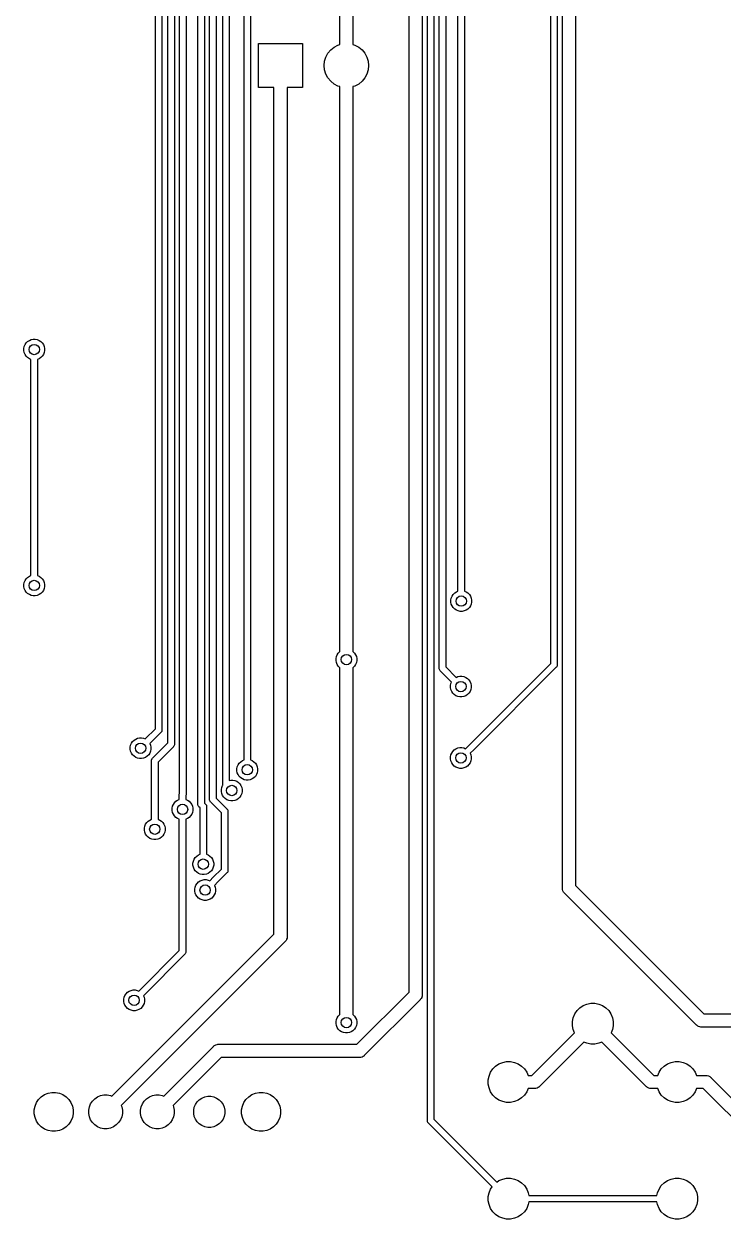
# Model space of a CAD drawing. Extents: x 0.3 to 11, y -13.3 to 4.6.
# Drawn here: x 5.21 to 6.272, y -5.855 to -4.04 of the extents above; entities that cross this region are included whole.
import ezdxf

# ---------------------------------------------------------------- set-up
doc = ezdxf.new("R2010")
doc.units = 0
doc.header["$MEASUREMENT"] = 0
doc.layers.add('BLACK', color=7, linetype='CONTINUOUS')

msp = doc.modelspace()

# ---------------------------------------------------------------- linework, layer by layer
at = {"layer": 'BLACK', "linetype": 'CONTINUOUS'}
for p, q in [((5.54413, -5.1498), (5.54413, -2.88096)), ((5.55413, -2.87914), (5.55413, -5.15735)), ((5.79476, -5.50999), (5.79476, -2.87486)), ((5.81476, -2.87851), (5.81476, -5.51364)), ((5.51177, -5.19483), (5.51177, -2.9901)), ((5.52177, -2.98828), (5.52177, -5.18852)), ((5.82264, -5.70495), (5.82264, -3.05174)), ((5.83264, -3.05357), (5.83264, -5.70312)), ((6.02784, -5.35191), (6.02784, -3.11324)), ((6.04784, -3.10959), (6.04784, -5.34826)), ((5.68961, -4.07121), (5.68961, -3.24745)), ((5.70961, -3.2438), (5.70961, -4.07121)), ((5.84051, -5.0181), (5.84051, -3.23387)), ((5.85051, -3.23569), (5.85051, -5.01627)), ((5.4919, -5.21752), (5.4919, -3.27023)), ((5.5019, -3.26841), (5.5019, -5.2157)), ((5.86913, -4.89362), (5.86913, -3.30525)), ((5.87913, -3.30707), (5.87913, -4.90117)), ((5.47403, -5.22473), (5.47403, -3.35236)), ((5.48403, -3.35054), (5.48403, -5.2229)), ((5.44634, -5.20787), (5.44634, -3.42467)), ((5.45634, -3.42284), (5.45634, -5.20937)), ((5.42846, -5.13163), (5.42846, -3.50679)), ((5.43846, -3.50497), (5.43846, -5.13345)), ((5.40957, -5.11013), (5.40957, -3.5879)), ((5.41957, -3.58607), (5.41957, -5.11195)), ((6.00996, -5.01096), (6.00996, -3.88829)), ((6.01996, -3.88647), (6.01996, -5.01278)), ((5.56614, -4.13661), (5.56614, -4.06969)), ((5.56614, -4.06969), (5.63307, -4.06969)), ((5.63307, -4.06969), (5.63307, -4.13661)), ((5.67165, -4.08447), (5.67583, -4.07937)), ((5.67583, -4.07937), (5.68092, -4.07519)), ((5.68092, -4.07519), (5.68674, -4.07208)), ((5.68674, -4.07208), (5.68961, -4.07121)), ((5.70961, -4.07121), (5.71247, -4.07208)), ((5.71247, -4.07208), (5.71829, -4.07519)), ((5.71829, -4.07519), (5.72338, -4.07937)), ((5.72338, -4.07937), (5.72757, -4.08447)), ((5.66598, -4.10315), (5.66663, -4.09659)), ((5.66663, -4.09659), (5.66854, -4.09028)), ((5.66854, -4.09028), (5.67165, -4.08447)), ((5.72757, -4.08447), (5.73067, -4.09028)), ((5.73067, -4.09028), (5.73259, -4.09659)), ((5.73259, -4.09659), (5.73323, -4.10315)), ((5.66663, -4.10971), (5.66598, -4.10315)), ((5.66854, -4.11602), (5.66663, -4.10971)), ((5.67165, -4.12183), (5.66854, -4.11602)), ((5.73067, -4.11602), (5.72757, -4.12183)), ((5.73259, -4.10971), (5.73067, -4.11602)), ((5.73323, -4.10315), (5.73259, -4.10971)), ((5.58961, -4.13661), (5.56614, -4.13661)), ((5.58961, -5.42184), (5.58961, -4.13661)), ((5.63307, -4.13661), (5.60961, -4.13661)), ((5.60961, -4.13661), (5.60961, -5.42549)), ((5.67583, -4.12693), (5.67165, -4.12183)), ((5.68092, -4.13111), (5.67583, -4.12693)), ((5.68674, -4.13422), (5.68092, -4.13111)), ((5.68961, -4.13509), (5.68674, -4.13422)), ((5.68961, -4.14998), (5.68961, -4.13509)), ((5.71247, -4.13422), (5.70961, -4.13509)), ((5.70961, -4.13509), (5.70961, -4.99286)), ((5.71829, -4.13111), (5.71247, -4.13422)), ((5.72338, -4.12693), (5.71829, -4.13111)), ((5.72757, -4.12183), (5.72338, -4.12693)), ((5.68961, -4.99286), (5.68961, -4.14998)), ((5.68961, -4.14998), (5.68961, -4.14998)), ((5.221, -4.51911), (5.22404, -4.5185)), ((5.22404, -4.5185), (5.22714, -4.5185)), ((5.22714, -4.5185), (5.23018, -4.51911)), ((5.20984, -4.5327), (5.21045, -4.52966)), ((5.20984, -4.5358), (5.20984, -4.5327)), ((5.21045, -4.53885), (5.20984, -4.5358)), ((5.21045, -4.52966), (5.21163, -4.52679)), ((5.21163, -4.52679), (5.21336, -4.52421)), ((5.21336, -4.52421), (5.21555, -4.52202)), ((5.21555, -4.52202), (5.21813, -4.5203)), ((5.21813, -4.5203), (5.221, -4.51911)), ((5.23018, -4.51911), (5.23305, -4.5203)), ((5.23305, -4.5203), (5.23563, -4.52202)), ((5.23563, -4.52202), (5.23782, -4.52421)), ((5.23782, -4.52421), (5.23955, -4.52679)), ((5.23955, -4.52679), (5.24073, -4.52966)), ((5.24073, -4.52966), (5.24134, -4.5327)), ((5.24134, -4.5358), (5.24073, -4.53885)), ((5.24134, -4.5327), (5.24134, -4.5358)), ((5.21163, -4.54171), (5.21045, -4.53885)), ((5.21336, -4.54429), (5.21163, -4.54171)), ((5.21555, -4.54648), (5.21336, -4.54429)), ((5.21813, -4.54821), (5.21555, -4.54648)), ((5.22059, -4.54923), (5.21813, -4.54821)), ((5.22059, -4.55628), (5.22059, -4.54923)), ((5.23305, -4.54821), (5.23059, -4.54923)), ((5.23059, -4.54923), (5.23059, -4.87755)), ((5.23563, -4.54648), (5.23305, -4.54821)), ((5.23782, -4.54429), (5.23563, -4.54648)), ((5.23955, -4.54171), (5.23782, -4.54429)), ((5.24073, -4.53885), (5.23955, -4.54171)), ((5.22059, -4.87755), (5.22059, -4.55628)), ((5.22059, -4.55628), (5.22059, -4.55628)), ((5.21336, -4.88248), (5.21555, -4.88029)), ((5.21555, -4.88029), (5.21813, -4.87856)), ((5.21813, -4.87856), (5.22059, -4.87755)), ((5.23059, -4.87755), (5.23305, -4.87856)), ((5.23305, -4.87856), (5.23563, -4.88029)), ((5.23563, -4.88029), (5.23782, -4.88248)), ((5.20984, -4.89097), (5.21045, -4.88793)), ((5.20984, -4.89407), (5.20984, -4.89097)), ((5.21045, -4.89711), (5.20984, -4.89407)), ((5.21045, -4.88793), (5.21163, -4.88506)), ((5.21163, -4.89998), (5.21045, -4.89711)), ((5.21163, -4.88506), (5.21336, -4.88248)), ((5.21336, -4.90256), (5.21163, -4.89998)), ((5.23782, -4.88248), (5.23955, -4.88506)), ((5.23955, -4.89998), (5.23782, -4.90256)), ((5.23955, -4.88506), (5.24073, -4.88793)), ((5.24073, -4.89711), (5.23955, -4.89998)), ((5.24073, -4.88793), (5.24134, -4.89097)), ((5.24134, -4.89407), (5.24073, -4.89711)), ((5.24134, -4.89097), (5.24134, -4.89407)), ((5.86913, -4.89363), (5.86913, -4.89362)), ((5.86913, -4.90117), (5.86913, -4.89363)), ((5.21555, -4.90475), (5.21336, -4.90256)), ((5.21813, -4.90648), (5.21555, -4.90475)), ((5.221, -4.90766), (5.21813, -4.90648)), ((5.22404, -4.90827), (5.221, -4.90766)), ((5.22714, -4.90827), (5.22404, -4.90827)), ((5.23018, -4.90766), (5.22714, -4.90827)), ((5.23305, -4.90648), (5.23018, -4.90766)), ((5.23563, -4.90475), (5.23305, -4.90648)), ((5.23782, -4.90256), (5.23563, -4.90475)), ((5.85839, -4.91459), (5.85899, -4.91155)), ((5.85839, -4.91769), (5.85839, -4.91459)), ((5.85899, -4.92074), (5.85839, -4.91769)), ((5.85899, -4.91155), (5.86018, -4.90868)), ((5.86018, -4.90868), (5.8619, -4.9061)), ((5.8619, -4.9061), (5.86409, -4.90391)), ((5.86409, -4.90391), (5.86667, -4.90219)), ((5.86667, -4.90219), (5.86913, -4.90117)), ((5.87913, -4.90117), (5.88159, -4.90219)), ((5.88159, -4.90219), (5.88417, -4.90391)), ((5.88417, -4.90391), (5.88637, -4.9061)), ((5.88637, -4.9061), (5.88809, -4.90868)), ((5.88809, -4.90868), (5.88928, -4.91155)), ((5.88928, -4.91155), (5.88988, -4.91459)), ((5.88988, -4.91769), (5.88928, -4.92074)), ((5.88988, -4.91459), (5.88988, -4.91769)), ((5.86018, -4.9236), (5.85899, -4.92074)), ((5.8619, -4.92618), (5.86018, -4.9236)), ((5.86409, -4.92837), (5.8619, -4.92618)), ((5.86667, -4.9301), (5.86409, -4.92837)), ((5.86954, -4.93128), (5.86667, -4.9301)), ((5.87258, -4.93189), (5.86954, -4.93128)), ((5.87568, -4.93189), (5.87258, -4.93189)), ((5.87873, -4.93128), (5.87568, -4.93189)), ((5.88159, -4.9301), (5.87873, -4.93128)), ((5.88417, -4.92837), (5.88159, -4.9301)), ((5.88637, -4.92618), (5.88417, -4.92837)), ((5.88809, -4.9236), (5.88637, -4.92618)), ((5.88928, -4.92074), (5.88809, -4.9236)), ((5.68386, -5.00357), (5.68446, -5.00052)), ((5.68386, -5.00667), (5.68386, -5.00357)), ((5.68446, -5.00971), (5.68386, -5.00667)), ((5.68446, -5.00052), (5.68565, -4.99766)), ((5.68565, -4.99766), (5.68737, -4.99508)), ((5.68737, -4.99508), (5.68957, -4.99289)), ((5.68957, -4.99289), (5.68961, -4.99286)), ((5.70961, -4.99286), (5.70965, -4.99289)), ((5.70965, -4.99289), (5.71184, -4.99508)), ((5.71184, -4.99508), (5.71356, -4.99766)), ((5.71356, -4.99766), (5.71475, -5.00052)), ((5.71475, -5.00052), (5.71535, -5.00357)), ((5.71535, -5.00667), (5.71475, -5.00971)), ((5.71535, -5.00357), (5.71535, -5.00667)), ((5.68565, -5.01258), (5.68446, -5.00971)), ((5.68737, -5.01516), (5.68565, -5.01258)), ((5.68957, -5.01735), (5.68737, -5.01516)), ((5.68961, -5.01738), (5.68957, -5.01735)), ((5.68961, -5.54404), (5.68961, -5.01738)), ((5.70965, -5.01735), (5.70961, -5.01738)), ((5.70961, -5.01738), (5.70961, -5.54404)), ((5.71184, -5.01516), (5.70965, -5.01735)), ((5.71356, -5.01258), (5.71184, -5.01516)), ((5.71475, -5.00971), (5.71356, -5.01258)), ((5.84049, -5.01835), (5.84051, -5.0181)), ((5.84058, -5.01933), (5.84049, -5.01835)), ((5.84087, -5.02027), (5.84058, -5.01933)), ((5.84133, -5.02114), (5.84087, -5.02027)), ((5.84196, -5.0219), (5.84133, -5.02114)), ((5.84133, -5.02114), (5.84133, -5.02114)), ((5.84215, -5.02206), (5.84196, -5.0219)), ((5.85933, -5.03923), (5.84215, -5.02206)), ((5.85051, -5.01627), (5.86627, -5.03203)), ((5.88593, -5.13499), (6.00996, -5.01096)), ((6.01832, -5.01674), (5.893, -5.14206)), ((6.01851, -5.01658), (6.01832, -5.01674)), ((6.01914, -5.01582), (6.01851, -5.01658)), ((6.0196, -5.01495), (6.01914, -5.01582)), ((6.01989, -5.01401), (6.0196, -5.01495)), ((6.01996, -5.01328), (6.01989, -5.01401)), ((6.01996, -5.01278), (6.01998, -5.01303)), ((6.01998, -5.01303), (6.01996, -5.01328)), ((6.01996, -5.01328), (6.01996, -5.01328)), ((5.8578, -5.04451), (5.8584, -5.04147)), ((5.8578, -5.04761), (5.8578, -5.04451)), ((5.8584, -5.04147), (5.85933, -5.03923)), ((5.86627, -5.03203), (5.86895, -5.03092)), ((5.86895, -5.03092), (5.87199, -5.03031)), ((5.87199, -5.03031), (5.8751, -5.03031)), ((5.8751, -5.03031), (5.87814, -5.03092)), ((5.87814, -5.03092), (5.881, -5.03211)), ((5.881, -5.03211), (5.88358, -5.03383)), ((5.88358, -5.03383), (5.88578, -5.03602)), ((5.88578, -5.03602), (5.8875, -5.0386)), ((5.8875, -5.0386), (5.88869, -5.04147)), ((5.88869, -5.04147), (5.88929, -5.04451)), ((5.88929, -5.04451), (5.88929, -5.04761)), ((5.8584, -5.05066), (5.8578, -5.04761)), ((5.85959, -5.05352), (5.8584, -5.05066)), ((5.86131, -5.0561), (5.85959, -5.05352)), ((5.86351, -5.0583), (5.86131, -5.0561)), ((5.86608, -5.06002), (5.86351, -5.0583)), ((5.86895, -5.06121), (5.86608, -5.06002)), ((5.87199, -5.06181), (5.86895, -5.06121)), ((5.8751, -5.06181), (5.87199, -5.06181)), ((5.87814, -5.06121), (5.8751, -5.06181)), ((5.881, -5.06002), (5.87814, -5.06121)), ((5.88358, -5.0583), (5.881, -5.06002)), ((5.88578, -5.0561), (5.88358, -5.0583)), ((5.8875, -5.05352), (5.88578, -5.0561)), ((5.88869, -5.05066), (5.8875, -5.05352)), ((5.88929, -5.04761), (5.88869, -5.05066)), ((5.39417, -5.12552), (5.40957, -5.11013)), ((5.41793, -5.11591), (5.40125, -5.13259)), ((5.41812, -5.11575), (5.41793, -5.11591)), ((5.41874, -5.11499), (5.41812, -5.11575)), ((5.41921, -5.11412), (5.41874, -5.11499)), ((5.41949, -5.11318), (5.41921, -5.11412)), ((5.41957, -5.11245), (5.41949, -5.11318)), ((5.41957, -5.11195), (5.41959, -5.1122)), ((5.41959, -5.1122), (5.41957, -5.11245)), ((5.41957, -5.11245), (5.41957, -5.11245)), ((5.37137, -5.13809), (5.37198, -5.13505)), ((5.37198, -5.13505), (5.37317, -5.13219)), ((5.37317, -5.13219), (5.37489, -5.12961)), ((5.37489, -5.12961), (5.37708, -5.12741)), ((5.37708, -5.12741), (5.37966, -5.12569)), ((5.37966, -5.12569), (5.38253, -5.1245)), ((5.38253, -5.1245), (5.38557, -5.1239)), ((5.38557, -5.1239), (5.38867, -5.1239)), ((5.38867, -5.1239), (5.39171, -5.1245)), ((5.39171, -5.1245), (5.39417, -5.12552)), ((5.40125, -5.13259), (5.40226, -5.13505)), ((5.40226, -5.13505), (5.40287, -5.13809)), ((5.4053, -5.15479), (5.42846, -5.13163)), ((5.4381, -5.13562), (5.43764, -5.13649)), ((5.43839, -5.13468), (5.4381, -5.13562)), ((5.43846, -5.13394), (5.43839, -5.13468)), ((5.43846, -5.13345), (5.43849, -5.1337)), ((5.43849, -5.1337), (5.43846, -5.13394)), ((5.43846, -5.13394), (5.43846, -5.13394)), ((5.8806, -5.14032), (5.88593, -5.13499)), ((5.88593, -5.13499), (5.88593, -5.13499)), ((5.37137, -5.1412), (5.37137, -5.13809)), ((5.37198, -5.14424), (5.37137, -5.1412)), ((5.37317, -5.14711), (5.37198, -5.14424)), ((5.37489, -5.14968), (5.37317, -5.14711)), ((5.37708, -5.15188), (5.37489, -5.14968)), ((5.37966, -5.1536), (5.37708, -5.15188)), ((5.38253, -5.15479), (5.37966, -5.1536)), ((5.39458, -5.1536), (5.39171, -5.15479)), ((5.39716, -5.15188), (5.39458, -5.1536)), ((5.39935, -5.14968), (5.39716, -5.15188)), ((5.40108, -5.14711), (5.39935, -5.14968)), ((5.40226, -5.14424), (5.40108, -5.14711)), ((5.40287, -5.1412), (5.40226, -5.14424)), ((5.40287, -5.13809), (5.40287, -5.1412)), ((5.43682, -5.13741), (5.41366, -5.16057)), ((5.43702, -5.13725), (5.43682, -5.13741)), ((5.43764, -5.13649), (5.43702, -5.13725)), ((5.54413, -5.15735), (5.54413, -5.1498)), ((5.54413, -5.1498), (5.54413, -5.1498)), ((5.8578, -5.1529), (5.8584, -5.14985)), ((5.8578, -5.156), (5.8578, -5.1529)), ((5.8584, -5.14985), (5.85959, -5.14699)), ((5.85959, -5.14699), (5.86131, -5.14441)), ((5.86131, -5.14441), (5.86351, -5.14221)), ((5.86351, -5.14221), (5.86608, -5.14049)), ((5.86608, -5.14049), (5.86895, -5.1393)), ((5.86895, -5.1393), (5.87199, -5.1387)), ((5.87199, -5.1387), (5.8751, -5.1387)), ((5.8751, -5.1387), (5.87814, -5.1393)), ((5.87814, -5.1393), (5.8806, -5.14032)), ((5.893, -5.14206), (5.88767, -5.14739)), ((5.88767, -5.14739), (5.88869, -5.14985)), ((5.88869, -5.14985), (5.88929, -5.1529)), ((5.88929, -5.1529), (5.88929, -5.156)), ((5.893, -5.14206), (5.893, -5.14206)), ((5.38557, -5.15539), (5.38253, -5.15479)), ((5.38867, -5.15539), (5.38557, -5.15539)), ((5.39171, -5.15479), (5.38867, -5.15539)), ((5.40364, -5.1585), (5.40373, -5.15752)), ((5.40366, -5.15874), (5.40364, -5.1585)), ((5.40366, -5.24008), (5.40366, -5.15874)), ((5.40373, -5.15752), (5.40402, -5.15658)), ((5.40402, -5.15658), (5.40433, -5.156)), ((5.40433, -5.156), (5.40448, -5.15571)), ((5.40448, -5.15571), (5.40511, -5.15495)), ((5.40511, -5.15495), (5.4053, -5.15479)), ((5.41366, -5.16057), (5.41366, -5.24762)), ((5.53338, -5.17077), (5.53399, -5.16773)), ((5.53338, -5.17387), (5.53338, -5.17077)), ((5.53399, -5.16773), (5.53517, -5.16486)), ((5.53517, -5.16486), (5.5369, -5.16228)), ((5.5369, -5.16228), (5.53909, -5.16009)), ((5.53909, -5.16009), (5.54167, -5.15837)), ((5.54167, -5.15837), (5.54413, -5.15735)), ((5.55413, -5.15735), (5.55659, -5.15837)), ((5.55659, -5.15837), (5.55917, -5.16009)), ((5.55917, -5.16009), (5.56136, -5.16228)), ((5.56136, -5.16228), (5.56308, -5.16486)), ((5.56308, -5.16486), (5.56427, -5.16773)), ((5.56427, -5.16773), (5.56488, -5.17077)), ((5.56488, -5.17077), (5.56488, -5.17387)), ((5.8584, -5.15904), (5.8578, -5.156)), ((5.85959, -5.16191), (5.8584, -5.15904)), ((5.86131, -5.16449), (5.85959, -5.16191)), ((5.86351, -5.16668), (5.86131, -5.16449)), ((5.86608, -5.1684), (5.86351, -5.16668)), ((5.86895, -5.16959), (5.86608, -5.1684)), ((5.87199, -5.17019), (5.86895, -5.16959)), ((5.8751, -5.17019), (5.87199, -5.17019)), ((5.87814, -5.16959), (5.8751, -5.17019)), ((5.881, -5.1684), (5.87814, -5.16959)), ((5.88358, -5.16668), (5.881, -5.1684)), ((5.88578, -5.16449), (5.88358, -5.16668)), ((5.8875, -5.16191), (5.88578, -5.16449)), ((5.88869, -5.15904), (5.8875, -5.16191)), ((5.88929, -5.156), (5.88869, -5.15904)), ((5.52177, -5.18852), (5.52397, -5.18808)), ((5.52397, -5.18808), (5.52708, -5.18808)), ((5.52708, -5.18808), (5.53012, -5.18869)), ((5.53012, -5.18869), (5.53299, -5.18988)), ((5.53299, -5.18988), (5.53556, -5.1916)), ((5.53399, -5.17691), (5.53338, -5.17387)), ((5.53517, -5.17978), (5.53399, -5.17691)), ((5.5369, -5.18236), (5.53517, -5.17978)), ((5.53909, -5.18455), (5.5369, -5.18236)), ((5.54167, -5.18628), (5.53909, -5.18455)), ((5.54453, -5.18746), (5.54167, -5.18628)), ((5.54758, -5.18807), (5.54453, -5.18746)), ((5.55068, -5.18807), (5.54758, -5.18807)), ((5.55372, -5.18746), (5.55068, -5.18807)), ((5.55659, -5.18628), (5.55372, -5.18746)), ((5.55917, -5.18455), (5.55659, -5.18628)), ((5.56136, -5.18236), (5.55917, -5.18455)), ((5.56308, -5.17978), (5.56136, -5.18236)), ((5.56427, -5.17691), (5.56308, -5.17978)), ((5.56488, -5.17387), (5.56427, -5.17691)), ((5.44584, -5.2092), (5.44613, -5.20826)), ((5.44613, -5.20826), (5.44634, -5.20787)), ((5.44613, -5.20826), (5.44613, -5.20826)), ((5.50978, -5.20228), (5.51038, -5.19924)), ((5.50978, -5.20538), (5.50978, -5.20228)), ((5.51038, -5.20843), (5.50978, -5.20538)), ((5.51038, -5.19924), (5.51157, -5.19637)), ((5.51157, -5.21129), (5.51038, -5.20843)), ((5.51157, -5.19637), (5.51184, -5.19598)), ((5.51175, -5.19508), (5.51177, -5.19483)), ((5.51184, -5.19598), (5.51175, -5.19508)), ((5.53556, -5.1916), (5.53776, -5.19379)), ((5.53776, -5.19379), (5.53948, -5.19637)), ((5.53948, -5.19637), (5.54067, -5.19924)), ((5.54067, -5.20843), (5.53948, -5.21129)), ((5.54067, -5.19924), (5.54127, -5.20228)), ((5.54127, -5.20538), (5.54067, -5.20843)), ((5.54127, -5.20228), (5.54127, -5.20538)), ((5.43563, -5.22786), (5.43681, -5.225)), ((5.43681, -5.225), (5.43854, -5.22242)), ((5.43854, -5.22242), (5.44073, -5.22022)), ((5.44073, -5.22022), (5.44331, -5.2185)), ((5.44331, -5.2185), (5.44577, -5.21748)), ((5.44574, -5.21018), (5.44584, -5.2092)), ((5.44577, -5.21043), (5.44574, -5.21018)), ((5.44577, -5.21748), (5.44577, -5.21043)), ((5.45598, -5.21154), (5.45577, -5.21193)), ((5.45577, -5.21193), (5.45577, -5.21748)), ((5.45577, -5.21748), (5.45823, -5.2185)), ((5.45626, -5.2106), (5.45598, -5.21154)), ((5.45634, -5.20986), (5.45626, -5.2106)), ((5.45634, -5.20937), (5.45636, -5.20962)), ((5.45636, -5.20962), (5.45634, -5.20986)), ((5.45823, -5.2185), (5.46081, -5.22022)), ((5.46081, -5.22022), (5.463, -5.22242)), ((5.463, -5.22242), (5.46472, -5.225)), ((5.46472, -5.225), (5.46591, -5.22786)), ((5.47401, -5.22497), (5.47403, -5.22473)), ((5.4741, -5.22596), (5.47401, -5.22497)), ((5.47439, -5.2269), (5.4741, -5.22596)), ((5.48403, -5.2229), (5.48569, -5.22457)), ((5.48569, -5.22457), (5.48588, -5.22472)), ((5.48588, -5.22472), (5.48651, -5.22549)), ((5.48651, -5.22549), (5.48697, -5.22635)), ((5.48697, -5.22635), (5.48726, -5.2273)), ((5.49188, -5.21777), (5.4919, -5.21752)), ((5.49198, -5.21875), (5.49188, -5.21777)), ((5.49226, -5.21969), (5.49198, -5.21875)), ((5.49255, -5.22022), (5.49226, -5.21969)), ((5.49273, -5.22056), (5.49255, -5.22022)), ((5.49335, -5.22132), (5.49273, -5.22056)), ((5.49354, -5.22148), (5.49335, -5.22132)), ((5.50973, -5.23767), (5.49354, -5.22148)), ((5.5019, -5.2157), (5.5181, -5.23189)), ((5.51329, -5.21387), (5.51157, -5.21129)), ((5.51549, -5.21606), (5.51329, -5.21387)), ((5.51807, -5.21779), (5.51549, -5.21606)), ((5.52093, -5.21898), (5.51807, -5.21779)), ((5.52397, -5.21958), (5.52093, -5.21898)), ((5.52708, -5.21958), (5.52397, -5.21958)), ((5.53012, -5.21898), (5.52708, -5.21958)), ((5.53299, -5.21779), (5.53012, -5.21898)), ((5.53556, -5.21606), (5.53299, -5.21779)), ((5.53776, -5.21387), (5.53556, -5.21606)), ((5.53948, -5.21129), (5.53776, -5.21387)), ((5.40366, -5.24762), (5.40366, -5.24008)), ((5.40366, -5.24008), (5.40366, -5.24008)), ((5.43502, -5.2309), (5.43563, -5.22786)), ((5.43502, -5.23401), (5.43502, -5.2309)), ((5.43563, -5.23705), (5.43502, -5.23401)), ((5.43681, -5.23991), (5.43563, -5.23705)), ((5.43854, -5.24249), (5.43681, -5.23991)), ((5.44073, -5.24469), (5.43854, -5.24249)), ((5.44331, -5.24641), (5.44073, -5.24469)), ((5.46081, -5.24469), (5.45823, -5.24641)), ((5.463, -5.24249), (5.46081, -5.24469)), ((5.46472, -5.23991), (5.463, -5.24249)), ((5.46591, -5.23705), (5.46472, -5.23991)), ((5.46591, -5.22786), (5.46652, -5.2309)), ((5.46652, -5.23401), (5.46591, -5.23705)), ((5.46652, -5.2309), (5.46652, -5.23401)), ((5.47485, -5.22777), (5.47439, -5.2269)), ((5.47548, -5.22853), (5.47485, -5.22777)), ((5.47485, -5.22777), (5.47485, -5.22777)), ((5.47567, -5.22868), (5.47548, -5.22853)), ((5.47733, -5.23035), (5.47567, -5.22868)), ((5.47733, -5.29317), (5.47733, -5.23035)), ((5.48726, -5.2273), (5.48728, -5.22753)), ((5.48728, -5.22753), (5.48736, -5.22828)), ((5.48736, -5.22828), (5.48733, -5.22852)), ((5.48733, -5.22852), (5.48733, -5.30071)), ((5.50973, -5.32324), (5.50973, -5.23767)), ((5.5181, -5.23189), (5.51829, -5.23205)), ((5.51829, -5.23205), (5.51882, -5.2327)), ((5.51882, -5.2327), (5.51891, -5.23281)), ((5.51891, -5.23281), (5.51938, -5.23368)), ((5.51938, -5.23368), (5.51966, -5.23462)), ((5.51966, -5.23462), (5.51976, -5.2356)), ((5.51976, -5.2356), (5.51973, -5.23584)), ((5.51973, -5.23584), (5.51973, -5.32507)), ((5.39291, -5.26105), (5.39352, -5.258)), ((5.39291, -5.26415), (5.39291, -5.26105)), ((5.39352, -5.258), (5.39471, -5.25514)), ((5.39471, -5.25514), (5.39643, -5.25256)), ((5.39643, -5.25256), (5.39862, -5.25037)), ((5.39862, -5.25037), (5.4012, -5.24864)), ((5.4012, -5.24864), (5.40366, -5.24762)), ((5.41366, -5.24762), (5.41612, -5.24864)), ((5.41612, -5.24864), (5.4187, -5.25037)), ((5.4187, -5.25037), (5.42089, -5.25256)), ((5.42089, -5.25256), (5.42262, -5.25514)), ((5.42262, -5.25514), (5.4238, -5.258)), ((5.4238, -5.258), (5.42441, -5.26105)), ((5.42441, -5.26105), (5.42441, -5.26415)), ((5.44577, -5.24743), (5.44331, -5.24641)), ((5.44577, -5.25497), (5.44577, -5.24743)), ((5.44577, -5.44677), (5.44577, -5.25497)), ((5.44577, -5.25497), (5.44577, -5.25497)), ((5.45823, -5.24641), (5.45577, -5.24743)), ((5.45577, -5.24743), (5.45577, -5.44859)), ((5.39352, -5.26719), (5.39291, -5.26415)), ((5.39471, -5.27006), (5.39352, -5.26719)), ((5.39643, -5.27264), (5.39471, -5.27006)), ((5.39862, -5.27483), (5.39643, -5.27264)), ((5.4012, -5.27655), (5.39862, -5.27483)), ((5.40407, -5.27774), (5.4012, -5.27655)), ((5.40711, -5.27835), (5.40407, -5.27774)), ((5.41021, -5.27835), (5.40711, -5.27835)), ((5.41325, -5.27774), (5.41021, -5.27835)), ((5.41612, -5.27655), (5.41325, -5.27774)), ((5.4187, -5.27483), (5.41612, -5.27655)), ((5.42089, -5.27264), (5.4187, -5.27483)), ((5.42262, -5.27006), (5.42089, -5.27264)), ((5.4238, -5.26719), (5.42262, -5.27006)), ((5.42441, -5.26415), (5.4238, -5.26719)), ((5.47733, -5.30071), (5.47733, -5.29317)), ((5.47733, -5.29317), (5.47733, -5.29317)), ((5.46658, -5.31414), (5.46719, -5.31109)), ((5.46658, -5.31724), (5.46658, -5.31414)), ((5.46719, -5.32028), (5.46658, -5.31724)), ((5.46719, -5.31109), (5.46838, -5.30823)), ((5.46838, -5.30823), (5.4701, -5.30565)), ((5.4701, -5.30565), (5.47229, -5.30345)), ((5.47229, -5.30345), (5.47487, -5.30173)), ((5.47487, -5.30173), (5.47733, -5.30071)), ((5.48733, -5.30071), (5.48979, -5.30173)), ((5.48979, -5.30173), (5.49237, -5.30345)), ((5.49237, -5.30345), (5.49456, -5.30565)), ((5.49456, -5.30565), (5.49629, -5.30823)), ((5.49629, -5.30823), (5.49747, -5.31109)), ((5.49747, -5.31109), (5.49808, -5.31414)), ((5.49808, -5.31724), (5.49747, -5.32028)), ((5.49808, -5.31414), (5.49808, -5.31724)), ((5.46838, -5.32315), (5.46719, -5.32028)), ((5.4701, -5.32573), (5.46838, -5.32315)), ((5.47229, -5.32792), (5.4701, -5.32573)), ((5.47487, -5.32964), (5.47229, -5.32792)), ((5.47774, -5.33083), (5.47487, -5.32964)), ((5.48078, -5.33143), (5.47774, -5.33083)), ((5.48388, -5.33143), (5.48078, -5.33143)), ((5.48693, -5.33083), (5.48388, -5.33143)), ((5.48979, -5.32964), (5.48693, -5.33083)), ((5.49237, -5.32792), (5.48979, -5.32964)), ((5.49214, -5.34084), (5.49747, -5.3355)), ((5.49456, -5.32573), (5.49237, -5.32792)), ((5.49629, -5.32315), (5.49456, -5.32573)), ((5.49747, -5.32028), (5.49629, -5.32315)), ((5.49747, -5.3355), (5.50973, -5.32324)), ((5.49747, -5.3355), (5.49747, -5.3355)), ((5.5181, -5.32902), (5.50454, -5.34257)), ((5.51829, -5.32887), (5.5181, -5.32902)), ((5.51891, -5.3281), (5.51829, -5.32887)), ((5.51938, -5.32724), (5.51891, -5.3281)), ((5.51966, -5.32629), (5.51938, -5.32724)), ((5.51973, -5.32556), (5.51966, -5.32629)), ((5.51973, -5.32507), (5.51976, -5.32531)), ((5.51976, -5.32531), (5.51973, -5.32556)), ((5.46934, -5.35341), (5.46994, -5.35037)), ((5.46934, -5.35651), (5.46934, -5.35341)), ((5.46994, -5.35037), (5.47113, -5.3475)), ((5.47113, -5.3475), (5.47285, -5.34492)), ((5.47285, -5.34492), (5.47505, -5.34273)), ((5.47505, -5.34273), (5.47763, -5.341)), ((5.47763, -5.341), (5.48049, -5.33982)), ((5.48049, -5.33982), (5.48354, -5.33921)), ((5.48354, -5.33921), (5.48664, -5.33921)), ((5.48664, -5.33921), (5.48968, -5.33982)), ((5.48968, -5.33982), (5.49214, -5.34084)), ((5.50454, -5.34257), (5.49921, -5.34791)), ((5.49921, -5.34791), (5.50023, -5.35037)), ((5.50023, -5.35037), (5.50083, -5.35341)), ((5.50083, -5.35341), (5.50083, -5.35651)), ((5.50454, -5.34257), (5.50454, -5.34257)), ((6.02779, -5.3524), (6.02784, -5.35191)), ((6.02784, -5.35289), (6.02779, -5.3524)), ((6.02789, -5.35341), (6.02784, -5.35289)), ((6.02784, -5.35289), (6.02784, -5.35289)), ((6.02798, -5.35436), (6.02789, -5.35341)), ((6.04784, -5.34826), (6.24255, -5.54297)), ((5.46994, -5.35955), (5.46934, -5.35651)), ((5.47113, -5.36242), (5.46994, -5.35955)), ((5.47285, -5.365), (5.47113, -5.36242)), ((5.47505, -5.36719), (5.47285, -5.365)), ((5.47763, -5.36892), (5.47505, -5.36719)), ((5.48049, -5.3701), (5.47763, -5.36892)), ((5.48354, -5.37071), (5.48049, -5.3701)), ((5.48664, -5.37071), (5.48354, -5.37071)), ((5.48968, -5.3701), (5.48664, -5.37071)), ((5.49255, -5.36892), (5.48968, -5.3701)), ((5.49513, -5.36719), (5.49255, -5.36892)), ((5.49732, -5.365), (5.49513, -5.36719)), ((5.49904, -5.36242), (5.49732, -5.365)), ((5.50023, -5.35955), (5.49904, -5.36242)), ((5.50083, -5.35651), (5.50023, -5.35955)), ((6.02855, -5.35625), (6.02798, -5.35436)), ((6.02948, -5.35798), (6.02855, -5.35625)), ((6.03042, -5.35913), (6.02948, -5.35798)), ((6.03073, -5.35951), (6.03042, -5.35913)), ((6.03042, -5.35913), (6.03042, -5.35913)), ((6.03111, -5.35982), (6.03073, -5.35951)), ((6.23099, -5.55969), (6.03111, -5.35982)), ((5.34344, -5.668), (5.58961, -5.42184)), ((5.60961, -5.42549), (5.60965, -5.42598)), ((5.60965, -5.42598), (5.60961, -5.42647)), ((5.60633, -5.4334), (5.35759, -5.68215)), ((5.60671, -5.43309), (5.60633, -5.4334)), ((5.60702, -5.43271), (5.60671, -5.43309)), ((5.60796, -5.43157), (5.60702, -5.43271)), ((5.60702, -5.43271), (5.60702, -5.43271)), ((5.60857, -5.43043), (5.60796, -5.43157)), ((5.60889, -5.42983), (5.60857, -5.43043)), ((5.60946, -5.42794), (5.60889, -5.42983)), ((5.60961, -5.42648), (5.60946, -5.42794)), ((5.60961, -5.42647), (5.60961, -5.42648)), ((5.38422, -5.50832), (5.44577, -5.44677)), ((5.45413, -5.45255), (5.39129, -5.51539)), ((5.45432, -5.45239), (5.45413, -5.45255)), ((5.45495, -5.45163), (5.45432, -5.45239)), ((5.45541, -5.45076), (5.45495, -5.45163)), ((5.4557, -5.44982), (5.45541, -5.45076)), ((5.45577, -5.44908), (5.4557, -5.44982)), ((5.45577, -5.44859), (5.45579, -5.44884)), ((5.45579, -5.44884), (5.45577, -5.44908)), ((5.45577, -5.44908), (5.45577, -5.44908)), ((5.36202, -5.51785), (5.36321, -5.51498)), ((5.36321, -5.51498), (5.36493, -5.5124)), ((5.36493, -5.5124), (5.36713, -5.51021)), ((5.36713, -5.51021), (5.36971, -5.50849)), ((5.36971, -5.50849), (5.37257, -5.5073)), ((5.37257, -5.5073), (5.37561, -5.50669)), ((5.37561, -5.50669), (5.37872, -5.50669)), ((5.37872, -5.50669), (5.38176, -5.5073)), ((5.38176, -5.5073), (5.38422, -5.50832)), ((5.39129, -5.51539), (5.39231, -5.51785)), ((5.71554, -5.58921), (5.79476, -5.50999)), ((5.81462, -5.5161), (5.81409, -5.51785)), ((5.81476, -5.51463), (5.81462, -5.5161)), ((5.81476, -5.51364), (5.81481, -5.51414)), ((5.81481, -5.51414), (5.81476, -5.51463)), ((5.81476, -5.51463), (5.81476, -5.51463)), ((5.36142, -5.52089), (5.36202, -5.51785)), ((5.36142, -5.52399), (5.36142, -5.52089)), ((5.36202, -5.52703), (5.36142, -5.52399)), ((5.36321, -5.5299), (5.36202, -5.52703)), ((5.36493, -5.53248), (5.36321, -5.5299)), ((5.36713, -5.53467), (5.36493, -5.53248)), ((5.36971, -5.5364), (5.36713, -5.53467)), ((5.3872, -5.53467), (5.38462, -5.5364)), ((5.3894, -5.53248), (5.3872, -5.53467)), ((5.39112, -5.5299), (5.3894, -5.53248)), ((5.39231, -5.52703), (5.39112, -5.5299)), ((5.39231, -5.51785), (5.39291, -5.52089)), ((5.39291, -5.52399), (5.39231, -5.52703)), ((5.39291, -5.52089), (5.39291, -5.52399)), ((5.81149, -5.52155), (5.7271, -5.60594)), ((5.81187, -5.52124), (5.81149, -5.52155)), ((5.81218, -5.52086), (5.81187, -5.52124)), ((5.81312, -5.51972), (5.81218, -5.52086)), ((5.81218, -5.52086), (5.81218, -5.52086)), ((5.81405, -5.51798), (5.81312, -5.51972)), ((5.81409, -5.51785), (5.81405, -5.51798)), ((6.04993, -5.53811), (6.05425, -5.53379)), ((6.05425, -5.53379), (6.05933, -5.5304)), ((6.05933, -5.5304), (6.06497, -5.52806)), ((6.06497, -5.52806), (6.07096, -5.52687)), ((6.07096, -5.52687), (6.07707, -5.52687)), ((6.07707, -5.52687), (6.08306, -5.52806)), ((6.08306, -5.52806), (6.0887, -5.5304)), ((6.0887, -5.5304), (6.09378, -5.53379)), ((6.09378, -5.53379), (6.0981, -5.53811)), ((5.37257, -5.53758), (5.36971, -5.5364)), ((5.37561, -5.53819), (5.37257, -5.53758)), ((5.37872, -5.53819), (5.37561, -5.53819)), ((5.38176, -5.53758), (5.37872, -5.53819)), ((5.38462, -5.5364), (5.38176, -5.53758)), ((5.68386, -5.55475), (5.68446, -5.55171)), ((5.68446, -5.55171), (5.68565, -5.54884)), ((5.68565, -5.54884), (5.68737, -5.54626)), ((5.68737, -5.54626), (5.68957, -5.54407)), ((5.68957, -5.54407), (5.68961, -5.54404)), ((5.70961, -5.54404), (5.70965, -5.54407)), ((5.70965, -5.54407), (5.71184, -5.54626)), ((5.71184, -5.54626), (5.71356, -5.54884)), ((5.71356, -5.54884), (5.71475, -5.55171)), ((5.71475, -5.55171), (5.71535, -5.55475)), ((6.04301, -5.55482), (6.0442, -5.54883)), ((6.0442, -5.54883), (6.04654, -5.54319)), ((6.04654, -5.54319), (6.04993, -5.53811)), ((6.0981, -5.53811), (6.10149, -5.54319)), ((6.10149, -5.54319), (6.10383, -5.54883)), ((6.10383, -5.54883), (6.10502, -5.55482)), ((6.24255, -5.54297), (6.43606, -5.54297)), ((5.68386, -5.55785), (5.68386, -5.55475)), ((5.68446, -5.56089), (5.68386, -5.55785)), ((5.68565, -5.56376), (5.68446, -5.56089)), ((5.68737, -5.56634), (5.68565, -5.56376)), ((5.68957, -5.56853), (5.68737, -5.56634)), ((5.69215, -5.57025), (5.68957, -5.56853)), ((5.69501, -5.57144), (5.69215, -5.57025)), ((5.69806, -5.57205), (5.69501, -5.57144)), ((5.7042, -5.57144), (5.70116, -5.57205)), ((5.70707, -5.57025), (5.7042, -5.57144)), ((5.70965, -5.56853), (5.70707, -5.57025)), ((5.71184, -5.56634), (5.70965, -5.56853)), ((5.71356, -5.56376), (5.71184, -5.56634)), ((5.71475, -5.56089), (5.71356, -5.56376)), ((5.71535, -5.55785), (5.71475, -5.56089)), ((5.71535, -5.55475), (5.71535, -5.55785)), ((6.04301, -5.56093), (6.04301, -5.55482)), ((6.0442, -5.56692), (6.04301, -5.56093)), ((6.04614, -5.5716), (6.0442, -5.56692)), ((6.10383, -5.56692), (6.10189, -5.5716)), ((6.10502, -5.56093), (6.10383, -5.56692)), ((6.10502, -5.55482), (6.10502, -5.56093)), ((6.2313, -5.56008), (6.23099, -5.55969)), ((6.23168, -5.56039), (6.2313, -5.56008)), ((6.23282, -5.56133), (6.23168, -5.56039)), ((6.23168, -5.56039), (6.23168, -5.56039)), ((6.23343, -5.56165), (6.23282, -5.56133)), ((6.23456, -5.56225), (6.23343, -5.56165)), ((6.23644, -5.56283), (6.23456, -5.56225)), ((6.23791, -5.56297), (6.23644, -5.56283)), ((6.2384, -5.56302), (6.23791, -5.56297)), ((6.23791, -5.56297), (6.23791, -5.56297)), ((6.23889, -5.56297), (6.2384, -5.56302)), ((6.44686, -5.56297), (6.23889, -5.56297)), ((5.50127, -5.58993), (5.50316, -5.58936)), ((5.50316, -5.58936), (5.50463, -5.58921)), ((5.50463, -5.58921), (5.50512, -5.58916)), ((5.50463, -5.58921), (5.50463, -5.58921)), ((5.50512, -5.58916), (5.50561, -5.58921)), ((5.50561, -5.58921), (5.71554, -5.58921)), ((5.70116, -5.57205), (5.69806, -5.57205)), ((5.98129, -5.63646), (6.04614, -5.5716)), ((6.06029, -5.58575), (5.99285, -5.65318)), ((6.06497, -5.58769), (6.06029, -5.58575)), ((6.07096, -5.58888), (6.06497, -5.58769)), ((6.07707, -5.58888), (6.07096, -5.58888)), ((6.08306, -5.58769), (6.07707, -5.58888)), ((6.08775, -5.58575), (6.08306, -5.58769)), ((6.15518, -5.65318), (6.08775, -5.58575)), ((6.10189, -5.5716), (6.16674, -5.63646)), ((5.42218, -5.668), (5.4977, -5.59249)), ((5.4977, -5.59249), (5.49801, -5.59211)), ((5.49801, -5.59211), (5.49839, -5.59179)), ((5.49839, -5.59179), (5.49954, -5.59086)), ((5.49839, -5.59179), (5.49839, -5.59179)), ((5.49954, -5.59086), (5.50014, -5.59053)), ((5.50014, -5.59053), (5.50127, -5.58993)), ((5.72527, -5.60757), (5.72353, -5.6085)), ((5.72592, -5.60703), (5.72527, -5.60757)), ((5.72641, -5.60663), (5.72592, -5.60703)), ((5.72679, -5.60632), (5.72641, -5.60663)), ((5.72641, -5.60663), (5.72641, -5.60663)), ((5.7271, -5.60594), (5.72679, -5.60632)), ((5.50926, -5.60921), (5.43633, -5.68215)), ((5.71919, -5.60921), (5.50926, -5.60921)), ((5.71969, -5.60926), (5.71919, -5.60921)), ((5.72018, -5.60921), (5.71969, -5.60926)), ((5.72165, -5.60907), (5.72018, -5.60921)), ((5.72018, -5.60921), (5.72018, -5.60921)), ((5.72353, -5.6085), (5.72165, -5.60907)), ((5.92198, -5.62669), (5.9263, -5.62237)), ((5.9263, -5.62237), (5.93138, -5.61898)), ((5.93138, -5.61898), (5.93702, -5.61664)), ((5.93702, -5.61664), (5.94301, -5.61545)), ((5.94301, -5.61545), (5.94912, -5.61545)), ((5.94912, -5.61545), (5.95511, -5.61664)), ((5.95511, -5.61664), (5.96075, -5.61898)), ((5.96075, -5.61898), (5.96583, -5.62237)), ((5.96583, -5.62237), (5.97015, -5.62669)), ((6.17789, -5.62669), (6.1822, -5.62237)), ((6.1822, -5.62237), (6.18728, -5.61898)), ((6.18728, -5.61898), (6.19292, -5.61664)), ((6.19292, -5.61664), (6.19891, -5.61545)), ((6.19891, -5.61545), (6.20502, -5.61545)), ((6.20502, -5.61545), (6.21101, -5.61664)), ((6.21101, -5.61664), (6.21665, -5.61898)), ((6.21665, -5.61898), (6.22173, -5.62237)), ((6.22173, -5.62237), (6.22605, -5.62669)), ((5.91506, -5.6434), (5.91625, -5.63741)), ((5.91506, -5.64951), (5.91506, -5.6434)), ((5.91625, -5.63741), (5.91859, -5.63177)), ((5.91859, -5.63177), (5.92198, -5.62669)), ((5.97015, -5.62669), (5.97354, -5.63177)), ((5.97354, -5.63177), (5.97548, -5.63646)), ((5.97548, -5.63646), (5.98129, -5.63646)), ((6.16674, -5.63646), (6.17255, -5.63646)), ((6.17255, -5.63646), (6.17449, -5.63177)), ((6.17449, -5.63177), (6.17789, -5.62669)), ((6.22605, -5.62669), (6.22944, -5.63177)), ((6.22944, -5.63177), (6.23138, -5.63646)), ((6.23138, -5.63646), (6.24532, -5.63646)), ((6.24532, -5.63646), (6.24581, -5.63641)), ((6.24581, -5.63641), (6.24631, -5.63646)), ((6.24631, -5.63646), (6.24631, -5.63646)), ((6.24631, -5.63646), (6.24778, -5.6366)), ((6.24778, -5.6366), (6.24966, -5.63717)), ((6.24966, -5.63717), (6.2514, -5.6381)), ((6.2514, -5.6381), (6.25205, -5.63864)), ((6.25205, -5.63864), (6.25254, -5.63904)), ((6.25254, -5.63904), (6.25254, -5.63904)), ((6.25254, -5.63904), (6.25292, -5.63935)), ((6.25292, -5.63935), (6.25323, -5.63973)), ((6.25323, -5.63973), (6.42274, -5.80924)), ((5.24651, -5.66334), (5.25221, -5.6622)), ((5.25221, -5.6622), (5.25803, -5.6622)), ((5.25803, -5.6622), (5.26373, -5.66334)), ((5.56147, -5.66334), (5.56717, -5.6622)), ((5.56717, -5.6622), (5.57299, -5.6622)), ((5.57299, -5.6622), (5.57869, -5.66334)), ((5.91625, -5.6555), (5.91506, -5.64951)), ((5.91859, -5.66114), (5.91625, -5.6555)), ((5.92198, -5.66622), (5.91859, -5.66114)), ((5.97354, -5.66114), (5.97015, -5.66622)), ((5.97548, -5.65646), (5.97354, -5.66114)), ((5.98494, -5.65646), (5.97548, -5.65646)), ((5.98543, -5.65651), (5.98494, -5.65646)), ((5.98592, -5.65646), (5.98543, -5.65651)), ((5.98739, -5.65631), (5.98592, -5.65646)), ((5.98592, -5.65646), (5.98592, -5.65646)), ((5.98928, -5.65574), (5.98739, -5.65631)), ((5.99102, -5.65481), (5.98928, -5.65574)), ((5.99167, -5.65428), (5.99102, -5.65481)), ((5.99216, -5.65387), (5.99167, -5.65428)), ((5.99254, -5.65356), (5.99216, -5.65387)), ((5.99216, -5.65387), (5.99216, -5.65387)), ((5.99285, -5.65318), (5.99254, -5.65356)), ((6.15549, -5.65356), (6.15518, -5.65318)), ((6.15587, -5.65387), (6.15549, -5.65356)), ((6.15702, -5.65481), (6.15587, -5.65387)), ((6.15587, -5.65387), (6.15587, -5.65387)), ((6.15815, -5.65542), (6.15702, -5.65481)), ((6.15875, -5.65574), (6.15815, -5.65542)), ((6.16064, -5.65631), (6.15875, -5.65574)), ((6.16211, -5.65646), (6.16064, -5.65631)), ((6.1626, -5.65651), (6.16211, -5.65646)), ((6.16211, -5.65646), (6.16211, -5.65646)), ((6.16309, -5.65646), (6.1626, -5.65651)), ((6.17255, -5.65646), (6.16309, -5.65646)), ((6.17449, -5.66114), (6.17255, -5.65646)), ((6.17789, -5.66622), (6.17449, -5.66114)), ((6.22944, -5.66114), (6.22605, -5.66622)), ((6.23138, -5.65646), (6.22944, -5.66114)), ((6.24167, -5.65646), (6.23138, -5.65646)), ((6.41118, -5.82597), (6.24167, -5.65646)), ((5.22673, -5.68312), (5.22895, -5.67775)), ((5.22895, -5.67775), (5.23218, -5.67291)), ((5.23218, -5.67291), (5.2363, -5.6688)), ((5.2363, -5.6688), (5.24113, -5.66557)), ((5.24113, -5.66557), (5.24651, -5.66334)), ((5.26373, -5.66334), (5.2691, -5.66557)), ((5.2691, -5.66557), (5.27394, -5.6688)), ((5.27394, -5.6688), (5.27805, -5.67291)), ((5.27805, -5.67291), (5.28129, -5.67775)), ((5.28129, -5.67775), (5.28351, -5.68312)), ((5.30925, -5.68427), (5.31118, -5.67961)), ((5.31118, -5.67961), (5.31398, -5.67542)), ((5.31398, -5.67542), (5.31755, -5.67185)), ((5.31755, -5.67185), (5.32174, -5.66905)), ((5.32174, -5.66905), (5.32639, -5.66713)), ((5.32639, -5.66713), (5.33134, -5.66614)), ((5.33134, -5.66614), (5.33638, -5.66614)), ((5.33638, -5.66614), (5.34132, -5.66713)), ((5.34132, -5.66713), (5.34344, -5.668)), ((5.38799, -5.68427), (5.38992, -5.67961)), ((5.38992, -5.67961), (5.39272, -5.67542)), ((5.39272, -5.67542), (5.39629, -5.67185)), ((5.39629, -5.67185), (5.40048, -5.66905)), ((5.40048, -5.66905), (5.40513, -5.66713)), ((5.40513, -5.66713), (5.41008, -5.66614)), ((5.41008, -5.66614), (5.41512, -5.66614)), ((5.41512, -5.66614), (5.42006, -5.66713)), ((5.42006, -5.66713), (5.42218, -5.668)), ((5.4704, -5.68054), (5.47299, -5.67667)), ((5.47299, -5.67667), (5.47628, -5.67338)), ((5.47628, -5.67338), (5.48015, -5.6708)), ((5.48015, -5.6708), (5.48445, -5.66902)), ((5.48445, -5.66902), (5.48901, -5.66811)), ((5.48901, -5.66811), (5.49367, -5.66811)), ((5.49367, -5.66811), (5.49823, -5.66902)), ((5.49823, -5.66902), (5.50253, -5.6708)), ((5.50253, -5.6708), (5.5064, -5.67338)), ((5.5064, -5.67338), (5.50969, -5.67667)), ((5.50969, -5.67667), (5.51227, -5.68054)), ((5.54169, -5.68312), (5.54391, -5.67775)), ((5.54391, -5.67775), (5.54714, -5.67291)), ((5.54714, -5.67291), (5.55126, -5.6688)), ((5.55126, -5.6688), (5.55609, -5.66557)), ((5.55609, -5.66557), (5.56147, -5.66334)), ((5.57869, -5.66334), (5.58407, -5.66557)), ((5.58407, -5.66557), (5.5889, -5.6688)), ((5.5889, -5.6688), (5.59301, -5.67291)), ((5.59301, -5.67291), (5.59625, -5.67775)), ((5.59625, -5.67775), (5.59847, -5.68312)), ((5.9263, -5.67054), (5.92198, -5.66622)), ((5.93138, -5.67393), (5.9263, -5.67054)), ((5.93702, -5.67627), (5.93138, -5.67393)), ((5.94301, -5.67746), (5.93702, -5.67627)), ((5.94912, -5.67746), (5.94301, -5.67746)), ((5.95511, -5.67627), (5.94912, -5.67746)), ((5.96075, -5.67393), (5.95511, -5.67627)), ((5.96583, -5.67054), (5.96075, -5.67393)), ((5.97015, -5.66622), (5.96583, -5.67054)), ((6.1822, -5.67054), (6.17789, -5.66622)), ((6.18728, -5.67393), (6.1822, -5.67054)), ((6.19292, -5.67627), (6.18728, -5.67393)), ((6.19891, -5.67746), (6.19292, -5.67627)), ((6.20502, -5.67746), (6.19891, -5.67746)), ((6.21101, -5.67627), (6.20502, -5.67746)), ((6.21665, -5.67393), (6.21101, -5.67627)), ((6.22173, -5.67054), (6.21665, -5.67393)), ((6.22605, -5.66622), (6.22173, -5.67054)), ((5.22559, -5.68882), (5.22673, -5.68312)), ((5.22559, -5.69464), (5.22559, -5.68882)), ((5.22673, -5.70035), (5.22559, -5.69464)), ((5.28351, -5.68312), (5.28465, -5.68882)), ((5.28465, -5.69464), (5.28351, -5.70035)), ((5.28465, -5.68882), (5.28465, -5.69464)), ((5.30827, -5.68921), (5.30925, -5.68427)), ((5.30827, -5.69425), (5.30827, -5.68921)), ((5.30925, -5.6992), (5.30827, -5.69425)), ((5.35759, -5.68215), (5.35847, -5.68427)), ((5.35847, -5.68427), (5.35945, -5.68921)), ((5.35945, -5.69425), (5.35847, -5.6992)), ((5.35945, -5.68921), (5.35945, -5.69425)), ((5.38701, -5.68921), (5.38799, -5.68427)), ((5.38701, -5.69425), (5.38701, -5.68921)), ((5.38799, -5.6992), (5.38701, -5.69425)), ((5.43633, -5.68215), (5.43721, -5.68427)), ((5.43721, -5.68427), (5.43819, -5.68921)), ((5.43819, -5.69425), (5.43721, -5.6992)), ((5.43819, -5.68921), (5.43819, -5.69425)), ((5.46772, -5.68941), (5.46862, -5.68484)), ((5.46772, -5.69406), (5.46772, -5.68941)), ((5.46862, -5.69862), (5.46772, -5.69406)), ((5.46862, -5.68484), (5.4704, -5.68054)), ((5.51227, -5.68054), (5.51405, -5.68484)), ((5.51405, -5.68484), (5.51496, -5.68941)), ((5.51496, -5.69406), (5.51405, -5.69862)), ((5.51496, -5.68941), (5.51496, -5.69406)), ((5.54055, -5.68882), (5.54169, -5.68312)), ((5.54055, -5.69464), (5.54055, -5.68882)), ((5.54169, -5.70035), (5.54055, -5.69464)), ((5.59847, -5.68312), (5.59961, -5.68882)), ((5.59961, -5.69464), (5.59847, -5.70035)), ((5.59961, -5.68882), (5.59961, -5.69464)), ((5.22895, -5.70572), (5.22673, -5.70035)), ((5.23218, -5.71056), (5.22895, -5.70572)), ((5.2363, -5.71467), (5.23218, -5.71056)), ((5.24113, -5.7179), (5.2363, -5.71467)), ((5.27394, -5.71467), (5.2691, -5.7179)), ((5.27805, -5.71056), (5.27394, -5.71467)), ((5.28129, -5.70572), (5.27805, -5.71056)), ((5.28351, -5.70035), (5.28129, -5.70572)), ((5.31118, -5.70385), (5.30925, -5.6992)), ((5.31398, -5.70805), (5.31118, -5.70385)), ((5.31755, -5.71161), (5.31398, -5.70805)), ((5.32174, -5.71441), (5.31755, -5.71161)), ((5.32639, -5.71634), (5.32174, -5.71441)), ((5.33134, -5.71732), (5.32639, -5.71634)), ((5.34132, -5.71634), (5.33638, -5.71732)), ((5.34598, -5.71441), (5.34132, -5.71634)), ((5.35017, -5.71161), (5.34598, -5.71441)), ((5.35374, -5.70805), (5.35017, -5.71161)), ((5.35654, -5.70385), (5.35374, -5.70805)), ((5.35847, -5.6992), (5.35654, -5.70385)), ((5.38992, -5.70385), (5.38799, -5.6992)), ((5.39272, -5.70805), (5.38992, -5.70385)), ((5.39629, -5.71161), (5.39272, -5.70805)), ((5.40048, -5.71441), (5.39629, -5.71161)), ((5.40513, -5.71634), (5.40048, -5.71441)), ((5.41008, -5.71732), (5.40513, -5.71634)), ((5.42006, -5.71634), (5.41512, -5.71732)), ((5.42472, -5.71441), (5.42006, -5.71634)), ((5.42891, -5.71161), (5.42472, -5.71441)), ((5.43248, -5.70805), (5.42891, -5.71161)), ((5.43528, -5.70385), (5.43248, -5.70805)), ((5.43721, -5.6992), (5.43528, -5.70385)), ((5.4704, -5.70292), (5.46862, -5.69862)), ((5.47299, -5.70679), (5.4704, -5.70292)), ((5.47628, -5.71008), (5.47299, -5.70679)), ((5.48015, -5.71267), (5.47628, -5.71008)), ((5.48445, -5.71445), (5.48015, -5.71267)), ((5.48901, -5.71535), (5.48445, -5.71445)), ((5.49367, -5.71535), (5.48901, -5.71535)), ((5.49823, -5.71445), (5.49367, -5.71535)), ((5.50253, -5.71267), (5.49823, -5.71445)), ((5.5064, -5.71008), (5.50253, -5.71267)), ((5.50969, -5.70679), (5.5064, -5.71008)), ((5.51227, -5.70292), (5.50969, -5.70679)), ((5.51405, -5.69862), (5.51227, -5.70292)), ((5.54391, -5.70572), (5.54169, -5.70035)), ((5.54714, -5.71056), (5.54391, -5.70572)), ((5.55126, -5.71467), (5.54714, -5.71056)), ((5.55609, -5.7179), (5.55126, -5.71467)), ((5.5889, -5.71467), (5.58407, -5.7179)), ((5.59301, -5.71056), (5.5889, -5.71467)), ((5.59625, -5.70572), (5.59301, -5.71056)), ((5.59847, -5.70035), (5.59625, -5.70572)), ((5.82261, -5.7052), (5.82264, -5.70495)), ((5.82271, -5.70618), (5.82261, -5.7052)), ((5.823, -5.70712), (5.82271, -5.70618)), ((5.82346, -5.70799), (5.823, -5.70712)), ((5.82408, -5.70875), (5.82346, -5.70799)), ((5.82346, -5.70799), (5.82346, -5.70799)), ((5.82428, -5.70891), (5.82408, -5.70875)), ((5.9117, -5.79633), (5.82428, -5.70891)), ((5.83264, -5.70312), (5.91877, -5.78926)), ((5.24651, -5.72013), (5.24113, -5.7179)), ((5.25221, -5.72126), (5.24651, -5.72013)), ((5.25803, -5.72126), (5.25221, -5.72126)), ((5.26373, -5.72013), (5.25803, -5.72126)), ((5.2691, -5.7179), (5.26373, -5.72013)), ((5.33638, -5.71732), (5.33134, -5.71732)), ((5.41512, -5.71732), (5.41008, -5.71732)), ((5.56147, -5.72013), (5.55609, -5.7179)), ((5.56717, -5.72126), (5.56147, -5.72013)), ((5.57299, -5.72126), (5.56717, -5.72126)), ((5.57869, -5.72013), (5.57299, -5.72126)), ((5.58407, -5.7179), (5.57869, -5.72013)), ((5.92088, -5.80551), (5.9117, -5.79633)), ((5.9117, -5.79633), (5.9117, -5.79633)), ((5.91859, -5.80894), (5.92088, -5.80551)), ((5.91877, -5.78926), (5.91877, -5.78926)), ((5.91877, -5.78926), (5.92795, -5.79844)), ((5.92795, -5.79844), (5.93138, -5.79615)), ((5.93138, -5.79615), (5.93702, -5.79381)), ((5.93702, -5.79381), (5.94301, -5.79262)), ((5.94301, -5.79262), (5.94912, -5.79262)), ((5.94912, -5.79262), (5.95511, -5.79381)), ((5.95511, -5.79381), (5.96075, -5.79615)), ((5.96075, -5.79615), (5.96583, -5.79954)), ((5.96583, -5.79954), (5.97015, -5.80386)), ((5.97015, -5.80386), (5.97354, -5.80894)), ((6.17449, -5.80894), (6.17789, -5.80386)), ((6.17789, -5.80386), (6.1822, -5.79954)), ((6.1822, -5.79954), (6.18728, -5.79615)), ((6.18728, -5.79615), (6.19292, -5.79381)), ((6.19292, -5.79381), (6.19891, -5.79262)), ((6.19891, -5.79262), (6.20502, -5.79262)), ((6.20502, -5.79262), (6.21101, -5.79381)), ((6.21101, -5.79381), (6.21665, -5.79615)), ((6.21665, -5.79615), (6.22173, -5.79954)), ((6.22173, -5.79954), (6.22605, -5.80386)), ((6.22605, -5.80386), (6.22944, -5.80894)), ((5.91506, -5.82057), (5.91625, -5.81458)), ((5.91506, -5.82668), (5.91506, -5.82057)), ((5.91625, -5.81458), (5.91859, -5.80894)), ((5.97354, -5.80894), (5.97588, -5.81458)), ((5.97588, -5.81458), (5.97668, -5.81862)), ((5.97668, -5.81862), (6.17135, -5.81862)), ((6.17135, -5.81862), (6.17216, -5.81458)), ((6.17216, -5.81458), (6.17449, -5.80894)), ((6.22944, -5.80894), (6.23178, -5.81458)), ((6.23178, -5.81458), (6.23297, -5.82057)), ((6.23297, -5.82057), (6.23297, -5.82668)), ((5.91625, -5.83267), (5.91506, -5.82668)), ((5.91859, -5.83831), (5.91625, -5.83267)), ((5.92198, -5.84339), (5.91859, -5.83831)), ((5.9263, -5.8477), (5.92198, -5.84339)), ((5.97015, -5.84339), (5.96583, -5.8477)), ((5.97354, -5.83831), (5.97015, -5.84339)), ((5.97588, -5.83267), (5.97354, -5.83831)), ((5.97668, -5.82862), (5.97588, -5.83267)), ((6.17135, -5.82862), (5.97668, -5.82862)), ((6.17216, -5.83267), (6.17135, -5.82862)), ((6.17449, -5.83831), (6.17216, -5.83267)), ((6.17789, -5.84339), (6.17449, -5.83831)), ((6.1822, -5.8477), (6.17789, -5.84339)), ((6.22605, -5.84339), (6.22173, -5.8477)), ((6.22944, -5.83831), (6.22605, -5.84339)), ((6.23178, -5.83267), (6.22944, -5.83831)), ((6.23297, -5.82668), (6.23178, -5.83267)), ((5.93138, -5.8511), (5.9263, -5.8477)), ((5.93702, -5.85343), (5.93138, -5.8511)), ((5.94301, -5.85463), (5.93702, -5.85343)), ((5.94912, -5.85463), (5.94301, -5.85463)), ((5.95511, -5.85343), (5.94912, -5.85463)), ((5.96075, -5.8511), (5.95511, -5.85343)), ((5.96583, -5.8477), (5.96075, -5.8511)), ((6.18728, -5.8511), (6.1822, -5.8477)), ((6.19292, -5.85343), (6.18728, -5.8511)), ((6.19891, -5.85463), (6.19292, -5.85343)), ((6.20502, -5.85463), (6.19891, -5.85463)), ((6.21101, -5.85343), (6.20502, -5.85463)), ((6.21665, -5.8511), (6.21101, -5.85343)), ((6.22173, -5.8477), (6.21665, -5.8511))]:
    msp.add_line(p, q, dxfattribs=at)
at = {"layer": 'BLACK'}
for centre in [(5.22559, -4.53425), (5.22559, -4.89252), (5.87413, -4.91614), (5.69961, -5.00512), (5.87354, -5.04606), (5.38712, -5.13965), (5.87354, -5.15445), (5.54913, -5.17232), (5.52553, -5.20383), (5.45077, -5.23245), (5.40866, -5.2626), (5.48233, -5.31569), (5.48509, -5.35496), (5.37717, -5.52244), (5.69961, -5.5563)]:
    msp.add_circle(centre, 0.00787, dxfattribs=at)

doc.saveas('drawing.dxf')
